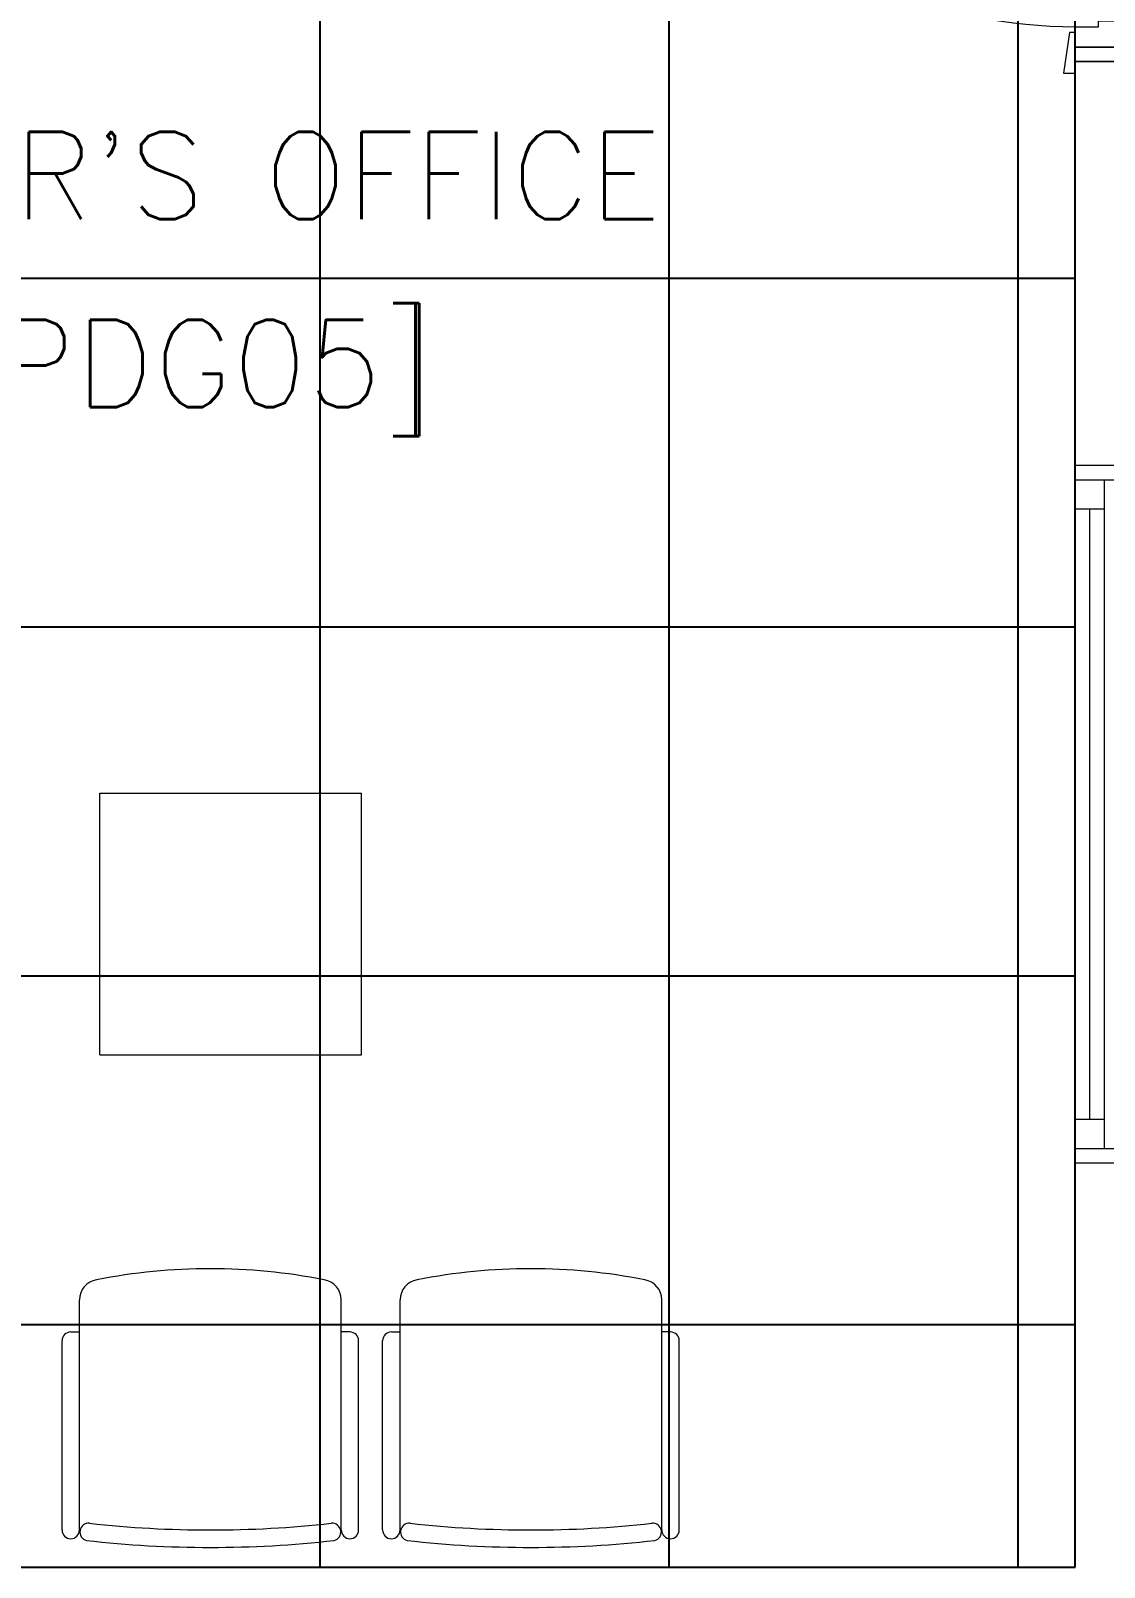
# Model space of a CAD drawing. Header units: inches. Extents: x -12418 to 472786, y -29325 to 19878.
# Drawn here: x 7302 to 9148, y -10017 to -7374 of the extents above; entities that cross this region are included whole.
import ezdxf

# ---------------------------------------------------------------- set-up
doc = ezdxf.new("R2010")
doc.units = ezdxf.units.IN
doc.header["$LTSCALE"] = 25
doc.header["$MEASUREMENT"] = 0
doc.linetypes.add('DASHDOT', pattern=[25.4, 12.7, -6.35, 0, -6.35])
doc.layers.get('0').update_dxf_attribs({"color": 8})
for name, color, linetype, lineweight in [('00-Ground Floor$0$72_EGR_BASE_TEXT', 252, 'Continuous', 5), ('00-Ground Floor$0$Aluminum', 251, 'Continuous', 5), ('00-Ground Floor$0$LOADING', 253, 'Continuous', 5), ('00-Ground Floor$0$Walls', 251, 'Continuous', 5), ('00-Ground Floor$0$Wooden Joinery', 251, 'Continuous', 5), ('E-LITE-CLNG-CNDT', 6, 'DASHDOT', 35)]:
    doc.layers.add(name, color=color, linetype=linetype, lineweight=lineweight)
doc.layers.add('00-Ground Floor$0$False Ceiling', color=251, linetype='Continuous')
doc.styles.add('00-Ground Floor$0$SIMPLEX', font='SIMPLEX.shx', dxfattribs={"height": 150})

# ---------------------------------------------------------------- blocks, each defined once
blk = doc.blocks.new('00-Ground Floor$0$A$C72370EFE')
at = {"layer": '00-Ground Floor$0$Wooden Joinery'}
for p, q in [((-0.01, -0.04), (-0.02, -0.04)), ((-0.01, -0.03), (-0.01, -0.07)), ((0, -0.03), (-0.01, -0.03)), ((0.04, -0.03), (0.05, -0.03)), ((0.05, -0.03), (0.05, -0.07)), ((0.05, -0.04), (0.06, -0.04)), ((-0.05, -0.07), (-0.05, -0.16)), ((-0.03, -0.07), (-0.03, -0.16)), ((-0.01, -0.06), (-0.02, -0.06)), ((0, -0.07), (-0.01, -0.07)), ((0.04, -0.07), (0.05, -0.07)), ((0.05, -0.06), (0.06, -0.06)), ((0.07, -0.07), (0.07, -0.16)), ((0.09, -0.07), (0.09, -0.16)), ((-0.01, -0.17), (-0.02, -0.17)), ((-0.01, -0.17), (-0.01, -0.19)), ((0.05, -0.17), (0.06, -0.17)), ((0.05, -0.17), (0.05, -0.19)), ((-0.01, -0.19), (-0.02, -0.19)), ((0.05, -0.19), (0.06, -0.19))]:
    blk.add_line(p, q, dxfattribs=at)
for centre, radius, start, end in [((-0.02, -0.07), 0.03, 90, 180), ((0.06, -0.07), 0.03, 0, 90), ((-0.02, -0.07), 0.01, 90, 180), ((0.06, -0.07), 0.01, 0, 90), ((-0.02, -0.16), 0.03, 180, 270), ((-0.02, -0.16), 0.01, 180, 270), ((0.06, -0.16), 0.01, 270, 0), ((0.06, -0.16), 0.03, 270, 0)]:
    blk.add_arc(centre, radius, start, end, dxfattribs=at)
blk = doc.blocks.new('00-Ground Floor$0$A$C5DAD61B4')
at = {"layer": '00-Ground Floor$0$Wooden Joinery'}
for points in [[(80, 959.1), (80, 969.1), (10, 979.1), (10, 959.1)], [(940, 959.1), (940, 969.1), (1010, 979.1), (1010, 959.1)], [(70, 859.1), (70, 849.1), (0, 839.1), (0, 859.1)], [(120, 859.1), (120, 0), (80, 0), (80, 859.1)], [(950, 859.1), (950, 849.1), (1020, 839.1), (1020, 859.1)]]:
    blk.add_lwpolyline(points, close=True, dxfattribs=at)
for points in [[(45, 859.1), (45, 959.1), (20, 959.1), (20, 859.1), (45, 859.1)], [(45, 859.1), (80, 859.1), (80, 899.1), (90, 899.1), (90, 959.1), (45, 959.1), (45, 859.1)], [(975, 859.1), (940, 859.1), (940, 899.1), (930, 899.1), (930, 959.1), (975, 959.1), (975, 859.1)], [(975, 859.1), (975, 959.1), (1000, 959.1), (1000, 859.1), (975, 859.1)]]:
    blk.add_lwpolyline(points, dxfattribs=at)
blk.add_arc((80, 859.1), 860, 272.666, 0, dxfattribs=at)
at = {"layer": '00-Ground Floor$0$Wooden Joinery', "xscale": 999.9999999998854, "yscale": 999.9999999998854, "zscale": 999.9999999998854, "rotation": 180}
blk.add_blockref('00-Ground Floor$0$A$C72370EFE', (120, 0), dxfattribs=at)
blk = doc.blocks.new('00-Ground Floor$0$GF21016-P')
at = {"layer": '00-Ground Floor$0$LOADING', "extrusion": (-1.24384e-09, -1.20261e-09, -1)}
for p, q in [((0.0128, 0.0179), (0.0128, 0.4136)), ((0.4628, 0.0179), (0.4628, 0.4136)), ((-0.0022, 0.3585), (0.0128, 0.3585)), ((0.4778, 0.3585), (0.4628, 0.3585)), ((-0.0172, 0.0179), (-0.0172, 0.3435)), ((0.4928, 0.0179), (0.4928, 0.3435)), ((0.4778, 0.0029), (0.4778, 0.0029))]:
    blk.add_line(p, q, dxfattribs=at)
for centre, radius, start, end in [((-0.2378, -0.5362), 1.0036, 78.7568, 101.2432), ((-0.0478, 0.4136), 0.035, 0, 80.6557), ((-0.4278, 0.4136), 0.035, 99.3443, 180), ((0.0022, 0.3435), 0.015, 0, 90), ((-0.4778, 0.3435), 0.015, 90, 180), ((-0.0284, 0.0145), 0.015, 284.3864, 95.5209), ((-0.2378, 1.8928), 1.8749, 263.6341, 276.3659), ((-0.4471, 0.0145), 0.015, 84.4791, 255.6136), ((0.0022, 0.0179), 0.015, 270, 0), ((0.0022, 0.0179), 0.015, 180, 270), ((-0.2378, 1.8734), 1.8855, 263.5119, 276.4881), ((-0.4778, 0.0179), 0.015, 270, 0), ((-0.4778, 0.0179), 0.015, 180, 270)]:
    blk.add_arc(centre, radius, start, end, dxfattribs=at)
blk = doc.blocks.new('00-Ground Floor$0$GF21058A-P')
at = {"color": 0}
for p, q in [((-0.225, 0.45), (0.225, 0.45)), ((-0.225, 0), (-0.225, 0.45)), ((0.225, 0), (0.225, 0.45)), ((-0.225, 0), (0.225, 0))]:
    blk.add_line(p, q, dxfattribs=at)
blk = doc.blocks.new('00-Ground Floor$0$A$C37be4daf')
at = {"layer": '00-Ground Floor$0$Aluminum'}
for p, q in [((1416, 598.2), (216, 598.2)), ((241, 498.2), (241, 598.2)), ((291, 548.2), (291, 598.2)), ((1341, 548.2), (1341, 598.2)), ((1391, 498.2), (1391, 598.2)), ((291, 573.2), (1341, 573.2)), ((1391, 548.2), (241, 548.2)), ((1416, 498.2), (216, 498.2))]:
    blk.add_line(p, q, dxfattribs=at)
at = {"layer": '00-Ground Floor$0$Walls'}
for p, q in [((216, 498.2), (216, 598.2)), ((1416, 498.2), (1416, 598.2))]:
    blk.add_line(p, q, dxfattribs=at)
blk = doc.blocks.new('00-Ground Floor$0$A$Ce9e1c4c3')
at = {"layer": '00-Ground Floor$0$False Ceiling', "color": 254, "linetype": 'Continuous'}
for p, q in [((-92200, -10017.4), (-92200, -6347.4)), ((-91600, -10017.4), (-91600, -6347.4)), ((-91000, -10017.4), (-91000, -6347.4)), ((-94542.1, -7800), (-90902.1, -7800)), ((-94542.1, -8400), (-90902.1, -8400)), ((-94542.1, -9000), (-90902.1, -9000)), ((-94542.1, -9600), (-90902.1, -9600))]:
    blk.add_line(p, q, dxfattribs=at)
at = {"layer": '00-Ground Floor$0$False Ceiling', "color": 254}
for p, q in [((-90902.1, -10017.4, 0), (-90902.1, -6347.4, 0)), ((-94542.1, -10017.4, 0), (-90902.1, -10017.4, 0))]:
    blk.add_line(p, q, dxfattribs=at)
blk = doc.blocks.new('00-Ground Floor')
at = {"layer": '00-Ground Floor$0$Walls'}
for p, q in [((9097.9, -7427.4, 0), (9197.9, -7427.4, 0)), ((9097.9, -10017.4, 0), (9097.9, -7427.4, 0)), ((9097.9, -10017.4, 0), (5457.9, -10017.4, 0))]:
    blk.add_line(p, q, dxfattribs=at)
at = {"rotation": 90}
blk.add_blockref('00-Ground Floor$0$A$C37be4daf', (9696.2, -9538.4, 0), dxfattribs=at)
at = {"layer": '00-Ground Floor$0$False Ceiling', "color": 254}
blk.add_blockref('00-Ground Floor$0$A$Ce9e1c4c3', (100000, 0), dxfattribs=at)
at = {"layer": '00-Ground Floor$0$LOADING', "extrusion": (7.77437e-06, 8.59117e-06, -1), "xscale": -1000.000000000004, "yscale": 1000.000000000004, "zscale": 999.9999999999978, "rotation": 359.9999999987463}
blk.add_blockref('00-Ground Floor$0$GF21058A-P', (-7646, -9136, 0), dxfattribs=at)
at = {"layer": '00-Ground Floor$0$LOADING', "extrusion": (2.67577e-11, 8.17196e-07, -1), "xscale": 1000, "yscale": 1000, "zscale": 1000, "rotation": 359.9999748871168}
for p in [(-7848.7, -9971.2, 0), (-8400, -9971.2, 0)]:
    blk.add_blockref('00-Ground Floor$0$GF21016-P', p, dxfattribs=at)
at = {"layer": '00-Ground Floor$0$Wooden Joinery', "rotation": 270}
blk.add_blockref('00-Ground Floor$0$A$C5DAD61B4', (8238.9, -6427.4, 0), dxfattribs=at)
at = {"layer": '00-Ground Floor$0$72_EGR_BASE_TEXT', "extrusion": (8.17011e-07, -7.77426e-06, 1), "insert": (7279.6, -7548.4, 0), "char_height": 150, "attachment_point": 2, "text_direction": (1, 0, -1e-06), "style": '00-Ground Floor$0$SIMPLEX'}
blk.add_mtext("SUPERVISOR'S OFFICE", dxfattribs=at)
at = {"layer": '00-Ground Floor$0$72_EGR_BASE_TEXT', "insert": (7504.2, -7871.8, 0), "char_height": 150, "attachment_point": 2, "style": '00-Ground Floor$0$SIMPLEX'}
blk.add_mtext('[OPDG05]', dxfattribs=at)

msp = doc.modelspace()

# ---------------------------------------------------------------- block references
at = {"layer": 'E-LITE-CLNG-CNDT'}
msp.add_blockref('00-Ground Floor', (0, 0), dxfattribs=at)

doc.saveas('drawing.dxf')
